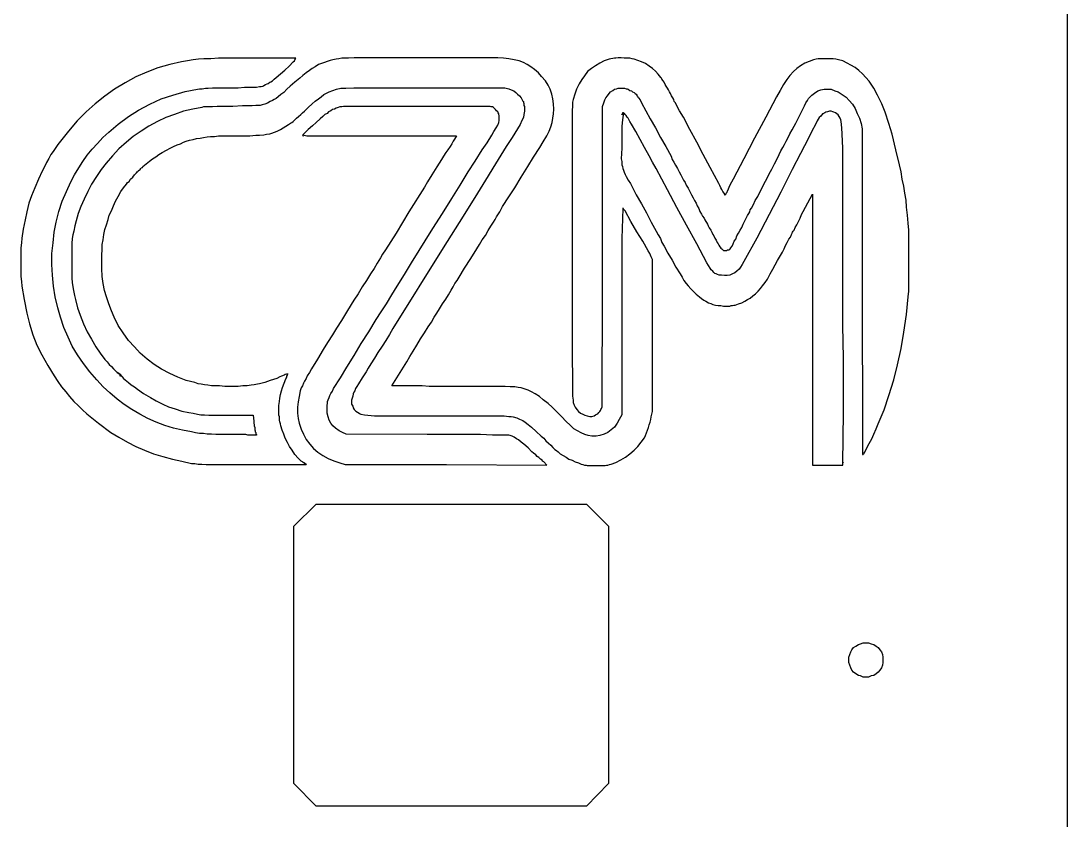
# Model space of a CAD drawing. Extents: x 72 to 419, y -75 to 59.
# Drawn here: x 370.27 to 419.14, y -46.62 to -9.3 of the extents above; entities that cross this region are included whole.
import ezdxf

# ---------------------------------------------------------------- set-up
doc = ezdxf.new("R2010")
doc.units = 0
doc.layers.get('0').update_dxf_attribs({"linetype": 'CONTINUOUS'})

msp = doc.modelspace()

# ---------------------------------------------------------------- linework, layer by layer
for points in [[(419.142944, 49.806274), (419.142944, -66.193726)], [(391.567993, -19.943726), (391.692993, -19.743774), (391.817993, -19.518799), (391.817993, -19.518799), (391.96814, -19.318726), (392.09314, -19.09375), (392.09314, -19.09375), (392.21814, -18.893799), (392.34314, -18.693726), (392.34314, -18.693726), (392.418091, -18.568726), (392.493042, -18.443726), (392.493042, -18.443726), (392.642944, -18.21875), (392.767944, -17.96875), (392.767944, -17.96875), (393.067993, -17.518799), (393.34314, -17.09375), (393.34314, -17.09375), (393.642944, -16.59375), (393.942993, -16.09375), (393.942993, -16.09375), (394.21814, -15.668701), (394.517944, -15.21875), (394.517944, -15.21875), (394.668091, -14.943726), (394.84314, -14.668701), (394.84314, -14.668701), (394.942993, -14.443726), (395.017944, -14.243774), (395.017944, -14.243774), (395.09314, -14.043701), (395.118042, -13.84375), (395.118042, -13.84375), (395.142944, -13.643799), (395.168091, -13.418701), (395.168091, -13.418701), (395.142944, -13.168701), (395.118042, -12.943726), (395.118042, -12.943726), (395.067993, -12.71875), (394.993042, -12.493774), (394.993042, -12.493774), (394.892944, -12.293701), (394.767944, -12.09375), (394.767944, -12.09375), (394.59314, -11.893799), (394.442993, -11.71875), (394.442993, -11.71875), (394.267944, -11.568726), (394.09314, -11.443726), (394.09314, -11.443726), (393.918091, -11.34375), (393.743042, -11.243774), (393.743042, -11.243774), (393.543091, -11.168701), (393.317993, -11.118774), (393.317993, -11.118774), (393.067993, -11.068726), (392.817993, -11.043701), (392.817993, -11.043701), (392.543091, -11.018799), (392.267944, -11.018799), (392.267944, -11.018799), (390.668091, -11.018799), (389.043091, -11.018799), (389.043091, -11.018799), (387.442993, -11.018799), (385.84314, -11.018799), (385.84314, -11.018799), (385.567993, -11.043701), (385.267944, -11.043701), (385.267944, -11.043701), (385.118042, -11.068726), (384.993042, -11.09375), (384.993042, -11.09375), (384.84314, -11.118774), (384.71814, -11.143799), (384.71814, -11.143799), (384.567993, -11.193726), (384.442993, -11.243774), (384.442993, -11.243774), (384.317993, -11.293701), (384.168091, -11.34375), (384.168091, -11.34375), (384.017944, -11.443726), (383.868042, -11.518799), (383.868042, -11.518799), (383.743042, -11.618774), (383.59314, -11.71875), (383.59314, -11.71875), (383.442993, -11.84375), (383.293091, -11.96875), (383.293091, -11.96875), (383.067993, -12.168701), (382.84314, -12.34375), (382.84314, -12.34375), (382.692993, -12.493774), (382.543091, -12.643799), (382.543091, -12.643799), (382.418091, -12.743774), (382.293091, -12.84375), (382.293091, -12.84375), (382.192993, -12.918701), (382.09314, -12.96875), (382.09314, -12.96875), (382.017944, -13.018799), (381.918091, -13.068726), (381.918091, -13.068726), (381.793091, -13.143799), (381.668091, -13.193726), (381.668091, -13.193726), (381.543091, -13.21875), (381.442993, -13.243774), (381.442993, -13.243774), (381.243042, -13.243774), (381.067993, -13.268799), (381.067993, -13.268799), (380.618042, -13.268799), (380.168091, -13.293701), (380.168091, -13.293701), (379.918091, -13.293701), (379.668091, -13.293701), (379.668091, -13.293701), (379.442993, -13.293701), (379.21814, -13.318726), (379.21814, -13.318726), (379.043091, -13.318726), (378.84314, -13.318726), (378.84314, -13.318726), (378.793091, -13.318726), (378.71814, -13.34375), (378.71814, -13.34375), (378.293091, -13.418701), (377.868042, -13.518799), (377.442993, -13.668701), (377.442993, -13.668701), (377.043091, -13.818726), (376.642944, -13.993774), (376.243042, -14.21875), (376.243042, -14.21875), (375.892944, -14.443726), (375.517944, -14.693726), (375.192993, -14.96875), (375.192993, -14.96875), (374.84314, -15.268799), (374.543091, -15.59375), (374.243042, -15.943726), (374.243042, -15.943726), (374.017944, -16.243774), (373.793091, -16.568726), (373.793091, -16.568726), (373.567993, -16.918701), (373.392944, -17.268799), (373.392944, -17.268799), (373.21814, -17.618774), (373.067993, -17.96875), (373.067993, -17.96875), (372.942993, -18.293701), (372.84314, -18.643799), (372.84314, -18.643799), (372.793091, -18.868774), (372.743042, -19.118774), (372.743042, -19.118774), (372.692993, -19.293701), (372.668091, -19.46875), (372.668091, -19.46875), (372.642944, -19.693726), (372.642944, -19.893799), (372.642944, -19.893799), (372.642944, -20.193726), (372.642944, -20.493774), (372.642944, -20.493774), (372.642944, -20.793701), (372.642944, -21.09375), (372.642944, -21.09375), (372.642944, -21.318726), (372.668091, -21.518799), (372.668091, -21.518799), (372.692993, -21.71875), (372.71814, -21.893799), (372.71814, -21.893799), (372.767944, -22.118774), (372.817993, -22.318726), (372.817993, -22.318726), (372.918091, -22.693726), (373.043091, -23.043701), (373.043091, -23.043701), (373.192993, -23.443726), (373.368042, -23.818726), (373.368042, -23.818726), (373.567993, -24.168701), (373.767944, -24.518799), (373.767944, -24.518799), (373.96814, -24.818726), (374.192993, -25.118774), (374.192993, -25.118774), (374.293091, -25.21875), (374.392944, -25.34375), (374.392944, -25.34375), (374.493042, -25.443726), (374.59314, -25.543701), (374.59314, -25.543701), (374.692993, -25.643799), (374.767944, -25.71875), (374.767944, -25.71875), (374.817993, -25.743774), (374.84314, -25.768799), (374.84314, -25.768799), (374.84314, -25.768799), (374.868042, -25.768799), (374.868042, -25.793701), (374.868042, -25.793701), (374.868042, -25.793701), (374.892944, -25.793701), (374.892944, -25.793701), (374.993042, -25.918701), (375.067993, -25.993774), (375.142944, -26.068726), (375.142944, -26.068726), (375.293091, -26.193726), (375.418091, -26.293701), (375.418091, -26.293701), (375.567993, -26.393799), (375.71814, -26.493774), (375.71814, -26.493774), (375.993042, -26.693726), (376.317993, -26.893799), (376.317993, -26.893799), (376.59314, -27.043701), (376.892944, -27.193726), (376.892944, -27.193726), (377.168091, -27.318726), (377.46814, -27.418701), (377.46814, -27.418701), (377.793091, -27.518799), (378.118042, -27.59375), (378.118042, -27.59375), (378.317993, -27.618774), (378.517944, -27.668701), (378.517944, -27.668701), (378.668091, -27.693726), (378.84314, -27.693726), (378.84314, -27.693726), (379.043091, -27.71875), (379.243042, -27.71875), (379.243042, -27.71875), (379.642944, -27.71875), (380.017944, -27.71875), (381.118042, -27.71875), (381.142944, -27.993774), (381.142944, -27.993774), (381.142944, -28.043701), (381.142944, -28.09375), (381.142944, -28.09375), (381.168091, -28.168701), (381.168091, -28.21875), (381.168091, -28.21875), (381.192993, -28.293701), (381.192993, -28.34375), (381.192993, -28.34375), (381.192993, -28.393799), (381.21814, -28.443726), (381.21814, -28.443726), (381.21814, -28.493774), (381.243042, -28.518799), (381.243042, -28.518799), (381.243042, -28.568726), (381.243042, -28.59375), (381.243042, -28.59375), (381.267944, -28.618774), (381.267944, -28.643799), (381.267944, -28.643799), (381.21814, -28.643799), (381.168091, -28.643799), (381.168091, -28.643799), (381.118042, -28.643799), (381.067993, -28.643799), (381.067993, -28.643799), (380.993042, -28.643799), (380.942993, -28.643799), (380.942993, -28.643799), (380.868042, -28.643799), (380.767944, -28.618774), (380.767944, -28.618774), (380.642944, -28.618774), (380.493042, -28.618774), (380.493042, -28.618774), (380.34314, -28.618774), (380.192993, -28.618774), (380.192993, -28.618774), (380.043091, -28.618774), (379.892944, -28.618774), (379.892944, -28.618774), (379.618042, -28.618774), (379.368042, -28.618774), (379.368042, -28.618774), (379.168091, -28.59375), (378.96814, -28.59375), (378.96814, -28.59375), (378.793091, -28.568726), (378.618042, -28.568726), (378.618042, -28.568726), (378.418091, -28.543701), (378.243042, -28.493774), (378.243042, -28.493774), (377.817993, -28.418701), (377.392944, -28.318726), (376.993042, -28.193726), (376.993042, -28.193726), (376.59314, -28.043701), (376.192993, -27.868774), (375.817993, -27.668701), (375.817993, -27.668701), (375.442993, -27.443726), (375.09314, -27.21875), (374.767944, -26.96875), (374.767944, -26.96875), (374.418091, -26.668701), (374.118042, -26.393799), (373.817993, -26.068726), (373.817993, -26.068726), (373.493042, -25.693726), (373.192993, -25.293701), (373.192993, -25.293701), (372.918091, -24.893799), (372.668091, -24.493774), (372.668091, -24.493774), (372.46814, -24.068726), (372.267944, -23.618774), (372.267944, -23.618774), (372.118042, -23.143799), (371.993042, -22.693726), (371.993042, -22.693726), (371.868042, -22.193726), (371.793091, -21.693726), (371.743042, -21.168701), (371.743042, -21.168701), (371.71814, -20.668701), (371.71814, -20.168701), (371.767944, -19.668701), (371.767944, -19.668701), (371.817993, -19.168701), (371.918091, -18.693726), (372.043091, -18.193726), (372.043091, -18.193726), (372.192993, -17.71875), (372.392944, -17.268799), (372.59314, -16.818726), (372.59314, -16.818726), (372.767944, -16.493774), (372.96814, -16.168701), (372.96814, -16.168701), (373.168091, -15.868774), (373.368042, -15.568726), (373.368042, -15.568726), (373.59314, -15.293701), (373.84314, -15.018799), (373.84314, -15.018799), (374.09314, -14.743774), (374.368042, -14.493774), (374.368042, -14.493774), (374.817993, -14.118774), (375.293091, -13.768799), (375.293091, -13.768799), (375.767944, -13.46875), (376.293091, -13.193726), (376.293091, -13.193726), (376.817993, -12.943726), (377.368042, -12.768799), (377.368042, -12.768799), (377.942993, -12.59375), (378.517944, -12.493774), (378.517944, -12.493774), (378.618042, -12.46875), (378.743042, -12.46875), (378.743042, -12.46875), (378.892944, -12.443726), (379.017944, -12.443726), (379.017944, -12.443726), (379.21814, -12.418701), (379.418091, -12.418701), (379.418091, -12.418701), (379.767944, -12.418701), (380.118042, -12.418701), (380.118042, -12.418701), (380.418091, -12.418701), (380.71814, -12.393799), (380.71814, -12.393799), (380.918091, -12.393799), (381.118042, -12.393799), (381.118042, -12.393799), (381.267944, -12.393799), (381.418091, -12.368774), (381.418091, -12.368774), (381.442993, -12.368774), (381.493042, -12.368774), (381.493042, -12.368774), (381.567993, -12.34375), (381.618042, -12.318726), (381.618042, -12.318726), (381.692993, -12.268799), (381.767944, -12.243774), (381.767944, -12.243774), (381.817993, -12.21875), (381.892944, -12.168701), (381.892944, -12.168701), (381.942993, -12.143799), (382.017944, -12.09375), (382.017944, -12.09375), (382.09314, -12.018799), (382.192993, -11.943726), (382.192993, -11.943726), (382.392944, -11.768799), (382.59314, -11.59375), (382.59314, -11.59375), (382.793091, -11.418701), (382.993042, -11.21875), (382.993042, -11.21875), (383.043091, -11.168701), (383.067993, -11.118774), (383.118042, -11.043701), (380.993042, -11.043701), (380.993042, -11.043701), (380.243042, -11.043701), (379.493042, -11.043701), (379.493042, -11.043701), (379.142944, -11.068726), (378.817993, -11.068726), (378.817993, -11.068726), (378.567993, -11.09375), (378.317993, -11.118774), (378.317993, -11.118774), (378.043091, -11.168701), (377.767944, -11.21875), (377.767944, -11.21875), (377.21814, -11.34375), (376.668091, -11.493774), (376.142944, -11.693726), (376.142944, -11.693726), (375.642944, -11.918701), (375.142944, -12.193726), (374.642944, -12.493774), (374.642944, -12.493774), (374.192993, -12.818726), (373.743042, -13.168701), (373.317993, -13.543701), (373.317993, -13.543701), (372.892944, -13.96875), (372.493042, -14.443726), (372.118042, -14.918701), (372.118042, -14.918701), (371.993042, -15.068726), (371.892944, -15.21875), (371.892944, -15.21875), (371.767944, -15.393799), (371.668091, -15.543701), (371.668091, -15.543701), (371.567993, -15.71875), (371.46814, -15.918701), (371.46814, -15.918701), (371.368042, -16.118774), (371.267944, -16.318726), (371.267944, -16.318726), (371.09314, -16.693726), (370.918091, -17.09375), (370.918091, -17.09375), (370.767944, -17.46875), (370.642944, -17.818726), (370.642944, -17.818726), (370.543091, -18.21875), (370.46814, -18.59375), (370.46814, -18.59375), (370.368042, -19.018799), (370.317993, -19.443726), (370.317993, -19.443726), (370.293091, -19.668701), (370.267944, -19.893799), (370.267944, -19.893799), (370.267944, -20.243774), (370.267944, -20.568726), (370.267944, -20.568726), (370.267944, -20.918701), (370.267944, -21.243774), (370.267944, -21.243774), (370.293091, -21.46875), (370.317993, -21.693726), (370.317993, -21.693726), (370.418091, -22.318726), (370.543091, -22.943726), (370.543091, -22.943726), (370.668091, -23.443726), (370.817993, -23.96875), (370.817993, -23.96875), (371.017944, -24.443726), (371.243042, -24.893799), (371.243042, -24.893799), (371.517944, -25.393799), (371.817993, -25.868774), (371.817993, -25.868774), (371.993042, -26.143799), (372.168091, -26.393799), (372.168091, -26.393799), (372.368042, -26.618774), (372.543091, -26.84375), (372.543091, -26.84375), (372.743042, -27.068726), (372.942993, -27.268799), (372.942993, -27.268799), (373.142944, -27.46875), (373.34314, -27.643799), (373.34314, -27.643799), (373.892944, -28.09375), (374.46814, -28.518799), (374.46814, -28.518799), (374.84314, -28.743774), (375.243042, -28.96875), (375.642944, -29.168701), (375.642944, -29.168701), (376.043091, -29.34375), (376.46814, -29.518799), (376.892944, -29.643799), (376.892944, -29.643799), (377.34314, -29.768799), (377.793091, -29.868774), (378.243042, -29.96875), (378.243042, -29.96875), (378.392944, -29.96875), (378.543091, -29.993774), (378.543091, -29.993774), (378.71814, -29.993774), (378.918091, -30.018799), (378.918091, -30.018799), (379.21814, -30.018799), (379.543091, -30.018799), (379.543091, -30.018799), (380.317993, -30.018799), (381.09314, -30.018799), (381.09314, -30.018799), (381.567993, -30.018799), (382.043091, -30.018799), (382.043091, -30.018799), (382.46814, -30.018799), (382.868042, -30.018799), (383.567993, -30.018799), (383.567993, -30.018799), (383.517944, -29.96875), (383.493042, -29.943726), (383.46814, -29.943726), (383.46814, -29.918701), (383.46814, -29.918701), (383.442993, -29.918701), (383.418091, -29.893799), (383.418091, -29.893799), (383.368042, -29.868774), (383.34314, -29.84375), (383.34314, -29.84375), (383.317993, -29.818726), (383.267944, -29.768799), (383.267944, -29.768799), (383.243042, -29.743774), (383.21814, -29.71875), (383.21814, -29.71875), (383.067993, -29.543701), (382.942993, -29.34375), (382.942993, -29.34375), (382.817993, -29.168701), (382.71814, -28.993774), (382.71814, -28.993774), (382.618042, -28.793701), (382.543091, -28.59375), (382.543091, -28.59375), (382.46814, -28.418701), (382.418091, -28.21875), (382.418091, -28.21875), (382.392944, -28.118774), (382.368042, -28.018799), (382.368042, -28.018799), (382.34314, -27.943726), (382.34314, -27.868774), (382.34314, -27.868774), (382.34314, -27.793701), (382.317993, -27.71875), (382.317993, -27.71875), (382.317993, -27.59375), (382.317993, -27.46875), (382.317993, -27.46875), (382.317993, -27.268799), (382.34314, -27.068726), (382.34314, -27.068726), (382.368042, -26.918701), (382.392944, -26.743774), (382.392944, -26.743774), (382.442993, -26.568726), (382.493042, -26.418701), (382.493042, -26.418701), (382.567993, -26.21875), (382.642944, -26.018799), (382.642944, -26.018799), (382.668091, -25.96875), (382.692993, -25.918701), (382.692993, -25.918701), (382.692993, -25.893799), (382.71814, -25.84375), (382.71814, -25.84375), (382.71814, -25.818726), (382.743042, -25.793701), (382.743042, -25.793701), (382.668091, -25.793701), (382.618042, -25.818726), (382.618042, -25.818726), (382.567993, -25.84375), (382.493042, -25.868774), (382.493042, -25.868774), (382.442993, -25.893799), (382.368042, -25.918701), (382.368042, -25.918701), (382.21814, -25.993774), (382.067993, -26.043701), (382.067993, -26.043701), (381.918091, -26.09375), (381.793091, -26.143799), (381.793091, -26.143799), (381.668091, -26.193726), (381.543091, -26.21875), (381.543091, -26.21875), (381.418091, -26.243774), (381.317993, -26.268799), (381.317993, -26.268799), (381.168091, -26.293701), (381.017944, -26.318726), (381.017944, -26.318726), (380.84314, -26.34375), (380.642944, -26.34375), (380.642944, -26.34375), (380.418091, -26.368774), (380.21814, -26.368774), (380.21814, -26.368774), (379.993042, -26.368774), (379.793091, -26.368774), (379.793091, -26.368774), (379.543091, -26.34375), (379.317993, -26.34375), (379.317993, -26.34375), (379.168091, -26.34375), (378.993042, -26.318726), (378.993042, -26.318726), (378.84314, -26.293701), (378.692993, -26.268799), (378.692993, -26.268799), (378.543091, -26.243774), (378.392944, -26.193726), (378.392944, -26.193726), (377.993042, -26.09375), (377.59314, -25.943726), (377.21814, -25.768799), (377.21814, -25.768799), (376.84314, -25.568726), (376.493042, -25.34375), (376.168091, -25.09375), (376.168091, -25.09375), (375.84314, -24.818726), (375.567993, -24.518799), (375.293091, -24.21875), (375.293091, -24.21875), (375.043091, -23.868774), (374.817993, -23.518799), (374.618042, -23.143799), (374.618042, -23.143799), (374.493042, -22.84375), (374.368042, -22.518799), (374.368042, -22.518799), (374.267944, -22.193726), (374.168091, -21.893799), (374.168091, -21.893799), (374.118042, -21.568726), (374.067993, -21.243774), (374.067993, -21.243774), (374.043091, -20.868774), (374.043091, -20.493774), (374.043091, -20.493774), (374.043091, -20.243774), (374.067993, -19.96875), (374.067993, -19.96875), (374.067993, -19.743774), (374.118042, -19.518799), (374.118042, -19.518799), (374.142944, -19.268799), (374.192993, -19.043701), (374.192993, -19.043701), (374.267944, -18.818726), (374.34314, -18.568726), (374.34314, -18.568726), (374.392944, -18.368774), (374.493042, -18.168701), (374.493042, -18.168701), (374.59314, -17.943726), (374.692993, -17.71875), (374.692993, -17.71875), (374.817993, -17.493774), (374.942993, -17.268799), (374.942993, -17.268799), (375.067993, -17.09375), (375.192993, -16.918701), (375.192993, -16.918701), (375.243042, -16.84375), (375.317993, -16.793701), (375.317993, -16.793701), (375.392944, -16.693726), (375.493042, -16.59375), (375.493042, -16.59375), (375.567993, -16.493774), (375.668091, -16.393799), (375.668091, -16.393799), (375.692993, -16.34375), (375.743042, -16.318726), (375.743042, -16.318726), (375.767944, -16.293701), (375.767944, -16.293701), (375.767944, -16.293701), (375.793091, -16.268799), (375.84314, -16.243774), (375.84314, -16.243774), (375.868042, -16.193726), (375.892944, -16.168701), (375.892944, -16.168701), (375.942993, -16.143799), (375.96814, -16.09375), (375.96814, -16.09375), (376.118042, -15.96875), (376.267944, -15.84375), (376.267944, -15.84375), (376.418091, -15.743774), (376.567993, -15.643799), (376.567993, -15.643799), (376.71814, -15.543701), (376.868042, -15.443726), (376.868042, -15.443726), (377.067993, -15.34375), (377.243042, -15.243774), (377.243042, -15.243774), (377.392944, -15.168701), (377.567993, -15.09375), (377.567993, -15.09375), (377.71814, -15.043701), (377.868042, -14.96875), (377.868042, -14.96875), (377.993042, -14.918701), (378.142944, -14.868774), (378.142944, -14.868774), (378.317993, -14.84375), (378.46814, -14.793701), (378.46814, -14.793701), (378.642944, -14.768799), (378.793091, -14.743774), (378.793091, -14.743774), (378.96814, -14.71875), (379.118042, -14.693726), (379.118042, -14.693726), (379.317993, -14.693726), (379.493042, -14.668701), (379.493042, -14.668701), (379.767944, -14.668701), (380.043091, -14.668701), (380.043091, -14.668701), (380.368042, -14.668701), (380.71814, -14.668701), (380.71814, -14.668701), (380.96814, -14.668701), (381.243042, -14.643799), (381.243042, -14.643799), (381.418091, -14.643799), (381.618042, -14.618774), (381.618042, -14.618774), (381.743042, -14.59375), (381.892944, -14.568726), (381.892944, -14.568726), (381.993042, -14.543701), (382.118042, -14.493774), (382.118042, -14.493774), (382.243042, -14.443726), (382.392944, -14.368774), (382.392944, -14.368774), (382.517944, -14.293701), (382.642944, -14.21875), (382.642944, -14.21875), (382.767944, -14.143799), (382.868042, -14.068726), (382.868042, -14.068726), (382.918091, -14.043701), (382.993042, -13.993774), (382.993042, -13.993774), (383.067993, -13.918701), (383.142944, -13.84375), (383.142944, -13.84375), (383.243042, -13.768799), (383.34314, -13.668701), (383.34314, -13.668701), (383.418091, -13.59375), (383.517944, -13.518799), (383.517944, -13.518799), (383.692993, -13.34375), (383.868042, -13.168701), (383.868042, -13.168701), (384.017944, -13.043701), (384.168091, -12.943726), (384.168091, -12.943726), (384.293091, -12.84375), (384.418091, -12.743774), (384.418091, -12.743774), (384.543091, -12.668701), (384.668091, -12.618774), (384.668091, -12.618774), (384.84314, -12.543701), (385.017944, -12.493774), (385.017944, -12.493774), (385.21814, -12.443726), (385.442993, -12.443726), (385.442993, -12.443726), (385.817993, -12.418701), (386.21814, -12.418701), (386.21814, -12.418701), (387.618042, -12.418701), (389.043091, -12.418701), (389.043091, -12.418701), (389.942993, -12.418701), (390.817993, -12.418701), (390.817993, -12.418701), (391.392944, -12.418701), (391.96814, -12.418701), (391.96814, -12.418701), (392.392944, -12.418701), (392.817993, -12.418701), (392.817993, -12.418701), (392.868042, -12.418701), (392.942993, -12.443726), (392.942993, -12.443726), (393.067993, -12.46875), (393.168091, -12.518799), (393.168091, -12.518799), (393.293091, -12.568726), (393.392944, -12.643799), (393.392944, -12.643799), (393.46814, -12.71875), (393.567993, -12.793701), (393.567993, -12.793701), (393.642944, -12.893799), (393.692993, -12.993774), (393.692993, -12.993774), (393.71814, -13.043701), (393.743042, -13.068726), (393.743042, -13.068726), (393.743042, -13.118774), (393.767944, -13.143799), (393.767944, -13.143799), (393.767944, -13.193726), (393.767944, -13.243774), (393.767944, -13.243774), (393.793091, -13.293701), (393.793091, -13.368774), (393.793091, -13.368774), (393.793091, -13.518799), (393.767944, -13.668701), (393.767944, -13.668701), (393.743042, -13.818726), (393.668091, -13.943726), (393.668091, -13.943726), (393.59314, -14.143799), (393.46814, -14.34375), (393.46814, -14.34375), (393.21814, -14.743774), (392.942993, -15.168701), (392.942993, -15.168701), (392.692993, -15.568726), (392.442993, -15.96875), (392.442993, -15.96875), (391.96814, -16.743774), (391.46814, -17.543701), (391.46814, -17.543701), (390.743042, -18.71875), (389.993042, -19.893799), (387.642944, -23.668701), (387.642944, -23.668701), (387.493042, -23.943726), (387.317993, -24.21875), (387.317993, -24.21875), (387.142944, -24.493774), (386.942993, -24.793701), (386.942993, -24.793701), (386.793091, -25.043701), (386.618042, -25.318726), (386.618042, -25.318726), (386.493042, -25.518799), (386.392944, -25.693726), (386.392944, -25.693726), (386.21814, -25.96875), (386.043091, -26.243774), (386.043091, -26.243774), (385.96814, -26.368774), (385.892944, -26.46875), (385.892944, -26.46875), (385.868042, -26.568726), (385.817993, -26.643799), (385.817993, -26.643799), (385.793091, -26.71875), (385.767944, -26.818726), (385.767944, -26.818726), (385.743042, -26.918701), (385.71814, -27.018799), (385.71814, -27.018799), (385.71814, -27.118774), (385.71814, -27.193726), (385.71814, -27.193726), (385.767944, -27.293701), (385.793091, -27.368774), (385.793091, -27.368774), (385.84314, -27.443726), (385.918091, -27.518799), (385.918091, -27.518799), (385.993042, -27.568726), (386.067993, -27.618774), (386.067993, -27.618774), (386.118042, -27.643799), (386.142944, -27.668701), (386.142944, -27.668701), (386.317993, -27.693726), (386.46814, -27.71875), (386.46814, -27.71875), (386.793091, -27.743774), (387.118042, -27.743774), (387.118042, -27.743774), (388.418091, -27.743774), (389.71814, -27.743774), (389.71814, -27.743774), (390.767944, -27.743774), (391.84314, -27.743774), (391.84314, -27.743774), (392.243042, -27.743774), (392.642944, -27.743774), (392.642944, -27.743774), (392.84314, -27.743774), (393.067993, -27.768799), (393.067993, -27.768799), (393.168091, -27.768799), (393.267944, -27.793701), (393.267944, -27.793701), (393.442993, -27.84375), (393.567993, -27.893799), (393.567993, -27.893799), (393.71814, -27.96875), (393.817993, -28.043701), (393.817993, -28.043701), (393.96814, -28.143799), (394.118042, -28.268799), (394.118042, -28.268799), (394.34314, -28.46875), (394.567993, -28.693726), (394.567993, -28.693726), (394.692993, -28.793701), (394.793091, -28.918701), (394.793091, -28.918701), (394.918091, -29.018799), (395.017944, -29.118774), (395.017944, -29.118774), (395.118042, -29.21875), (395.21814, -29.318726), (395.21814, -29.318726), (395.293091, -29.368774), (395.368042, -29.418701), (395.368042, -29.418701), (395.46814, -29.518799), (395.59314, -29.59375), (395.59314, -29.59375), (395.743042, -29.668701), (395.868042, -29.768799), (395.868042, -29.768799), (396.017944, -29.818726), (396.168091, -29.893799), (396.168091, -29.893799), (396.317993, -29.943726), (396.442993, -29.993774), (396.442993, -29.993774), (396.517944, -30.018799), (396.59314, -30.043701), (396.59314, -30.043701), (396.668091, -30.043701), (396.71814, -30.068726), (396.71814, -30.068726), (396.793091, -30.068726), (396.868042, -30.068726), (396.868042, -30.068726), (397.017944, -30.068726), (397.142944, -30.068726), (397.142944, -30.068726), (397.293091, -30.068726), (397.418091, -30.068726), (397.418091, -30.068726), (397.493042, -30.068726), (397.567993, -30.068726), (397.567993, -30.068726), (397.618042, -30.043701), (397.692993, -30.043701), (397.692993, -30.043701), (397.767944, -30.018799), (397.84314, -29.993774), (397.84314, -29.993774), (398.067993, -29.918701), (398.293091, -29.793701), (398.293091, -29.793701), (398.517944, -29.668701), (398.71814, -29.518799), (398.71814, -29.518799), (398.918091, -29.34375), (399.09314, -29.168701), (399.09314, -29.168701), (399.243042, -28.96875), (399.392944, -28.768799), (399.392944, -28.768799), (399.442993, -28.668701), (399.493042, -28.543701), (399.493042, -28.543701), (399.543091, -28.418701), (399.59314, -28.293701), (399.59314, -28.293701), (399.618042, -28.168701), (399.668091, -28.043701), (399.668091, -28.043701), (399.692993, -27.918701), (399.71814, -27.793701), (399.71814, -27.793701), (399.743042, -27.668701), (399.767944, -27.543701), (399.767944, -27.543701), (399.767944, -27.293701), (399.767944, -27.043701), (399.767944, -27.043701), (399.767944, -26.59375), (399.767944, -26.143799), (399.767944, -26.143799), (399.767944, -25.068726), (399.767944, -23.993774), (399.767944, -20.443726), (399.71814, -20.318726), (399.71814, -20.318726), (399.642944, -20.168701), (399.567993, -20.043701), (399.567993, -20.043701), (399.317993, -19.59375), (399.043091, -19.143799), (399.043091, -19.143799), (398.767944, -18.668701), (398.493042, -18.168701), (398.493042, -18.168701), (398.46814, -18.143799), (398.418091, -18.09375), (398.418091, -18.09375), (398.418091, -18.09375), (398.418091, -18.09375), (398.418091, -18.09375), (398.418091, -18.068726), (398.392944, -18.068726), (398.392944, -18.068726), (398.392944, -18.068726), (398.392944, -18.068726), (398.34314, -19.46875), (398.34314, -19.46875), (398.34314, -20.243774), (398.34314, -21.018799), (398.34314, -21.018799), (398.34314, -21.943726), (398.34314, -22.868774), (398.34314, -27.693726), (398.21814, -27.918701), (398.21814, -27.918701), (398.118042, -28.09375), (397.993042, -28.268799), (397.993042, -28.268799), (397.84314, -28.393799), (397.692993, -28.518799), (397.692993, -28.518799), (397.517944, -28.59375), (397.317993, -28.668701), (397.317993, -28.668701), (397.142944, -28.693726), (396.942993, -28.693726), (396.942993, -28.693726), (396.767944, -28.668701), (396.618042, -28.618774), (396.618042, -28.618774), (396.442993, -28.543701), (396.267944, -28.443726), (396.267944, -28.443726), (396.09314, -28.34375), (395.942993, -28.193726), (395.942993, -28.193726), (395.71814, -27.993774), (395.543091, -27.793701), (395.543091, -27.793701), (395.317993, -27.568726), (395.09314, -27.34375), (395.09314, -27.34375), (394.892944, -27.168701), (394.668091, -26.993774), (394.668091, -26.993774), (394.493042, -26.84375), (394.293091, -26.71875), (394.293091, -26.71875), (394.118042, -26.618774), (393.96814, -26.543701), (393.96814, -26.543701), (393.817993, -26.493774), (393.642944, -26.443726), (393.642944, -26.443726), (393.493042, -26.418701), (393.34314, -26.393799), (393.34314, -26.393799), (393.118042, -26.393799), (392.892944, -26.368774), (392.892944, -26.368774), (392.368042, -26.368774), (391.868042, -26.368774), (391.868042, -26.368774), (391.543091, -26.368774), (391.21814, -26.368774), (391.21814, -26.368774), (390.817993, -26.368774), (390.418091, -26.368774), (390.418091, -26.368774), (390.043091, -26.368774), (389.642944, -26.368774), (389.642944, -26.368774), (389.34314, -26.368774), (389.017944, -26.34375), (387.59314, -26.34375), (388.293091, -25.21875), (388.293091, -25.21875), (388.442993, -24.96875), (388.59314, -24.71875), (388.59314, -24.71875), (388.767944, -24.443726), (388.942993, -24.143799), (388.942993, -24.143799), (389.118042, -23.868774), (389.293091, -23.59375), (389.293091, -23.59375), (389.442993, -23.368774), (389.567993, -23.143799), (389.567993, -23.143799), (389.692993, -22.943726), (389.817993, -22.743774), (389.817993, -22.743774), (389.96814, -22.518799), (390.118042, -22.293701), (390.118042, -22.293701), (390.243042, -22.09375), (390.368042, -21.868774), (390.368042, -21.868774), (390.46814, -21.71875), (390.543091, -21.568726), (390.543091, -21.568726), (390.642944, -21.418701), (390.743042, -21.268799), (390.993042, -20.84375), (391.293091, -20.393799), (391.567993, -19.943726)], [(409.567993, -21.943726), (409.567993, -24.21875), (409.59314, -26.518799), (409.59314, -26.518799), (409.59314, -27.443726), (409.59314, -28.368774), (409.59314, -28.368774), (409.59314, -28.943726), (409.59314, -29.518799), (409.59314, -29.518799), (409.642944, -29.518799), (409.668091, -29.493774), (409.692993, -29.443726), (409.692993, -29.443726), (409.793091, -29.243774), (409.892944, -29.043701), (409.892944, -29.043701), (410.017944, -28.818726), (410.118042, -28.59375), (410.118042, -28.59375), (410.21814, -28.34375), (410.317993, -28.118774), (410.317993, -28.118774), (410.59314, -27.46875), (410.817993, -26.793701), (410.817993, -26.793701), (411.043091, -26.068726), (411.21814, -25.368774), (411.21814, -25.368774), (411.392944, -24.59375), (411.517944, -23.84375), (411.517944, -23.84375), (411.642944, -23.018799), (411.71814, -22.193726), (411.71814, -22.193726), (411.743042, -21.918701), (411.743042, -21.618774), (411.743042, -21.618774), (411.743042, -21.068726), (411.743042, -20.493774), (411.743042, -20.493774), (411.743042, -19.943726), (411.743042, -19.368774), (411.743042, -19.368774), (411.743042, -19.068726), (411.71814, -18.743774), (411.71814, -18.743774), (411.692993, -18.368774), (411.642944, -17.993774), (411.642944, -17.993774), (411.618042, -17.668701), (411.567993, -17.34375), (411.567993, -17.34375), (411.517944, -17.018799), (411.442993, -16.693726), (411.442993, -16.693726), (411.392944, -16.34375), (411.317993, -16.018799), (411.317993, -16.018799), (411.142944, -15.318726), (410.96814, -14.59375), (410.96814, -14.59375), (410.817993, -14.09375), (410.642944, -13.568726), (410.642944, -13.568726), (410.493042, -13.168701), (410.293091, -12.768799), (410.293091, -12.768799), (410.118042, -12.443726), (409.892944, -12.118774), (409.892944, -12.118774), (409.743042, -11.943726), (409.59314, -11.768799), (409.59314, -11.768799), (409.418091, -11.618774), (409.243042, -11.46875), (409.243042, -11.46875), (409.043091, -11.368774), (408.868042, -11.268799), (408.868042, -11.268799), (408.668091, -11.168701), (408.46814, -11.118774), (408.46814, -11.118774), (408.34314, -11.09375), (408.21814, -11.068726), (408.21814, -11.068726), (408.043091, -11.068726), (407.868042, -11.068726), (407.868042, -11.068726), (407.692993, -11.068726), (407.517944, -11.068726), (407.517944, -11.068726), (407.418091, -11.09375), (407.293091, -11.118774), (407.293091, -11.118774), (407.09314, -11.193726), (406.892944, -11.268799), (406.892944, -11.268799), (406.692993, -11.393799), (406.517944, -11.518799), (406.517944, -11.518799), (406.368042, -11.668701), (406.192993, -11.84375), (406.192993, -11.84375), (406.043091, -12.043701), (405.892944, -12.268799), (405.892944, -12.268799), (405.743042, -12.543701), (405.567993, -12.84375), (405.567993, -12.84375), (405.067993, -13.793701), (404.543091, -14.768799), (404.543091, -14.768799), (404.043091, -15.743774), (403.543091, -16.693726), (403.543091, -16.693726), (403.392944, -16.96875), (403.267944, -17.268799), (403.267944, -17.268799), (403.243042, -17.293701), (403.243042, -17.318726), (403.243042, -17.318726), (403.21814, -17.34375), (403.192993, -17.368774), (403.192993, -17.368774), (403.192993, -17.393799), (403.168091, -17.418701), (403.168091, -17.418701), (403.118042, -17.34375), (403.067993, -17.268799), (403.067993, -17.268799), (403.017944, -17.168701), (402.96814, -17.09375), (402.96814, -17.09375), (402.918091, -16.993774), (402.868042, -16.893799), (402.868042, -16.893799), (402.668091, -16.518799), (402.46814, -16.143799), (402.46814, -16.143799), (402.142944, -15.543701), (401.84314, -14.96875), (401.84314, -14.96875), (401.517944, -14.368774), (401.21814, -13.793701), (401.21814, -13.793701), (401.043091, -13.493774), (400.868042, -13.168701), (400.868042, -13.168701), (400.84314, -13.118774), (400.793091, -13.068726), (400.793091, -13.068726), (400.767944, -12.96875), (400.71814, -12.893799), (400.71814, -12.893799), (400.668091, -12.793701), (400.618042, -12.693726), (400.618042, -12.693726), (400.567993, -12.618774), (400.517944, -12.518799), (400.517944, -12.518799), (400.46814, -12.443726), (400.418091, -12.34375), (400.418091, -12.34375), (400.368042, -12.268799), (400.317993, -12.168701), (400.317993, -12.168701), (400.267944, -12.09375), (400.21814, -12.018799), (400.21814, -12.018799), (400.192993, -11.96875), (400.168091, -11.943726), (400.168091, -11.943726), (400.043091, -11.793701), (399.918091, -11.643799), (399.918091, -11.643799), (399.767944, -11.518799), (399.618042, -11.418701), (399.618042, -11.418701), (399.442993, -11.293701), (399.267944, -11.21875), (399.267944, -11.21875), (399.09314, -11.143799), (398.918091, -11.09375), (398.918091, -11.09375), (398.817993, -11.068726), (398.71814, -11.043701), (398.71814, -11.043701), (398.59314, -11.043701), (398.442993, -11.043701), (398.442993, -11.043701), (398.317993, -11.018799), (398.168091, -11.018799), (398.168091, -11.018799), (398.067993, -11.043701), (397.993042, -11.043701), (397.993042, -11.043701), (397.743042, -11.09375), (397.517944, -11.168701), (397.317993, -11.268799), (397.317993, -11.268799), (397.118042, -11.393799), (396.918091, -11.518799), (396.743042, -11.668701), (396.743042, -11.668701), (396.59314, -11.868774), (396.46814, -12.043701), (396.34314, -12.243774), (396.34314, -12.243774), (396.21814, -12.493774), (396.142944, -12.71875), (396.067993, -12.96875), (396.067993, -12.96875), (396.043091, -13.09375), (396.043091, -13.243774), (396.043091, -13.243774), (396.017944, -13.518799), (396.017944, -13.818726), (396.017944, -13.818726), (396.017944, -14.34375), (396.017944, -14.893799), (396.017944, -14.893799), (396.017944, -16.518799), (396.017944, -18.168701), (396.017944, -18.168701), (396.017944, -19.193726), (396.017944, -20.21875), (396.017944, -20.21875), (396.017944, -21.21875), (396.017944, -22.243774), (396.017944, -22.243774), (396.017944, -23.143799), (396.017944, -24.018799), (396.017944, -24.018799), (396.017944, -24.568726), (396.017944, -25.118774), (396.017944, -25.118774), (396.043091, -25.868774), (396.043091, -26.618774), (396.043091, -26.618774), (396.043091, -26.818726), (396.067993, -27.018799), (396.067993, -27.018799), (396.067993, -27.118774), (396.118042, -27.243774), (396.118042, -27.243774), (396.168091, -27.34375), (396.243042, -27.443726), (396.243042, -27.443726), (396.317993, -27.543701), (396.418091, -27.618774), (396.418091, -27.618774), (396.517944, -27.668701), (396.618042, -27.71875), (396.618042, -27.71875), (396.71814, -27.743774), (396.84314, -27.768799), (396.84314, -27.768799), (396.942993, -27.768799), (397.043091, -27.743774), (397.043091, -27.743774), (397.118042, -27.693726), (397.168091, -27.668701), (397.168091, -27.668701), (397.21814, -27.643799), (397.267944, -27.59375), (397.267944, -27.59375), (397.317993, -27.543701), (397.34314, -27.493774), (397.34314, -27.493774), (397.368042, -27.443726), (397.392944, -27.393799), (397.392944, -27.393799), (397.418091, -27.318726), (397.418091, -27.243774), (397.418091, -27.243774), (397.418091, -26.59375), (397.418091, -25.96875), (397.418091, -25.96875), (397.418091, -24.993774), (397.442993, -24.043701), (397.442993, -24.043701), (397.442993, -22.168701), (397.442993, -20.268799), (397.442993, -13.293701), (397.493042, -13.118774), (397.493042, -13.118774), (397.543091, -12.993774), (397.59314, -12.893799), (397.59314, -12.893799), (397.668091, -12.793701), (397.743042, -12.693726), (397.743042, -12.693726), (397.817993, -12.618774), (397.918091, -12.543701), (397.918091, -12.543701), (397.993042, -12.493774), (398.09314, -12.46875), (398.09314, -12.46875), (398.168091, -12.443726), (398.243042, -12.443726), (398.243042, -12.443726), (398.317993, -12.443726), (398.392944, -12.443726), (398.392944, -12.443726), (398.46814, -12.443726), (398.543091, -12.46875), (398.543091, -12.46875), (398.59314, -12.46875), (398.642944, -12.493774), (398.642944, -12.493774), (398.71814, -12.543701), (398.793091, -12.568726), (398.793091, -12.568726), (398.84314, -12.618774), (398.918091, -12.643799), (398.918091, -12.643799), (398.96814, -12.693726), (399.017944, -12.71875), (399.017944, -12.71875), (399.043091, -12.768799), (399.043091, -12.793701), (399.043091, -12.793701), (399.043091, -12.793701), (399.067993, -12.818726), (399.09314, -12.84375), (399.09314, -12.84375), (399.09314, -12.868774), (399.118042, -12.893799), (399.118042, -12.893799), (399.192993, -12.993774), (399.267944, -13.118774), (399.267944, -13.118774), (399.46814, -13.493774), (399.668091, -13.868774), (399.668091, -13.868774), (399.918091, -14.293701), (400.142944, -14.743774), (400.142944, -14.743774), (400.392944, -15.168701), (400.642944, -15.618774), (400.642944, -15.618774), (400.692993, -15.768799), (400.767944, -15.893799), (400.767944, -15.893799), (400.84314, -16.043701), (400.942993, -16.193726), (400.942993, -16.193726), (401.017944, -16.34375), (401.09314, -16.493774), (401.09314, -16.493774), (401.168091, -16.618774), (401.21814, -16.743774), (401.21814, -16.743774), (401.293091, -16.84375), (401.34314, -16.96875), (401.34314, -16.96875), (401.442993, -17.118774), (401.517944, -17.268799), (401.517944, -17.268799), (401.59314, -17.418701), (401.668091, -17.568726), (401.668091, -17.568726), (401.743042, -17.693726), (401.817993, -17.818726), (401.817993, -17.818726), (401.868042, -17.943726), (401.942993, -18.068726), (401.942993, -18.068726), (401.993042, -18.193726), (402.067993, -18.318726), (402.067993, -18.318726), (402.118042, -18.418701), (402.192993, -18.518799), (402.192993, -18.518799), (402.21814, -18.59375), (402.267944, -18.668701), (402.267944, -18.668701), (402.293091, -18.71875), (402.34314, -18.793701), (402.34314, -18.793701), (402.368042, -18.868774), (402.418091, -18.96875), (402.418091, -18.96875), (402.493042, -19.068726), (402.543091, -19.168701), (402.543091, -19.168701), (402.59314, -19.268799), (402.642944, -19.34375), (402.642944, -19.34375), (402.692993, -19.443726), (402.743042, -19.543701), (402.743042, -19.543701), (402.793091, -19.643799), (402.84314, -19.71875), (402.84314, -19.71875), (402.868042, -19.768799), (402.918091, -19.84375), (402.918091, -19.84375), (402.942993, -19.868774), (402.96814, -19.918701), (402.96814, -19.918701), (403.017944, -19.943726), (403.043091, -19.96875), (403.043091, -19.96875), (403.067993, -19.993774), (403.09314, -20.018799), (403.09314, -20.018799), (403.118042, -20.018799), (403.142944, -20.018799), (403.142944, -20.018799), (403.192993, -20.018799), (403.21814, -20.018799), (403.21814, -20.018799), (403.243042, -20.018799), (403.267944, -19.993774), (403.267944, -19.993774), (403.293091, -19.993774), (403.317993, -19.993774), (403.317993, -19.993774), (403.34314, -19.993774), (403.368042, -19.96875), (403.368042, -19.96875), (403.392944, -19.96875), (403.392944, -19.943726), (403.392944, -19.943726), (403.418091, -19.943726), (403.418091, -19.918701), (403.418091, -19.918701), (403.493042, -19.818726), (403.543091, -19.71875), (403.543091, -19.71875), (403.59314, -19.59375), (403.668091, -19.493774), (403.668091, -19.493774), (403.71814, -19.34375), (403.793091, -19.21875), (403.793091, -19.21875), (403.868042, -19.068726), (403.942993, -18.943726), (403.942993, -18.943726), (404.017944, -18.793701), (404.09314, -18.643799), (404.09314, -18.643799), (404.142944, -18.518799), (404.21814, -18.393799), (404.21814, -18.393799), (404.267944, -18.293701), (404.317993, -18.21875), (404.317993, -18.21875), (404.34314, -18.118774), (404.392944, -18.043701), (404.392944, -18.043701), (404.493042, -17.868774), (404.567993, -17.693726), (404.567993, -17.693726), (404.692993, -17.493774), (404.793091, -17.293701), (404.793091, -17.293701), (404.892944, -17.09375), (404.993042, -16.893799), (404.993042, -16.893799), (405.118042, -16.668701), (405.21814, -16.443726), (405.21814, -16.443726), (405.34314, -16.21875), (405.46814, -15.96875), (405.46814, -15.96875), (405.59314, -15.743774), (405.692993, -15.543701), (405.692993, -15.543701), (405.767944, -15.368774), (405.868042, -15.21875), (405.868042, -15.21875), (405.942993, -15.068726), (406.017944, -14.918701), (406.017944, -14.918701), (406.118042, -14.743774), (406.192993, -14.568726), (406.192993, -14.568726), (406.293091, -14.393799), (406.392944, -14.21875), (406.392944, -14.21875), (406.46814, -14.068726), (406.543091, -13.918701), (406.543091, -13.918701), (406.668091, -13.668701), (406.793091, -13.418701), (406.793091, -13.418701), (406.868042, -13.268799), (406.942993, -13.118774), (406.942993, -13.118774), (407.017944, -13.018799), (407.067993, -12.918701), (407.067993, -12.918701), (407.142944, -12.84375), (407.21814, -12.768799), (407.21814, -12.768799), (407.34314, -12.668701), (407.493042, -12.568726), (407.493042, -12.568726), (407.642944, -12.518799), (407.793091, -12.493774), (407.793091, -12.493774), (407.942993, -12.493774), (408.118042, -12.493774), (408.118042, -12.493774), (408.293091, -12.568726), (408.442993, -12.618774), (408.442993, -12.618774), (408.642944, -12.743774), (408.817993, -12.868774), (408.817993, -12.868774), (408.96814, -13.018799), (409.118042, -13.193726), (409.118042, -13.193726), (409.243042, -13.393799), (409.34314, -13.618774), (409.34314, -13.618774), (409.442993, -13.84375), (409.517944, -14.09375), (409.567993, -14.34375), (409.567993, -21.943726)], [(399.017944, -12.71875), (399.017944, -12.71875), (399.017944, -12.71875), (399.017944, -12.71875), (399.017944, -12.743774), (399.017944, -12.743774), (399.017944, -12.743774), (399.017944, -12.743774), (399.017944, -12.743774), (399.017944, -12.71875)], [(399.017944, -12.743774), (399.017944, -12.743774), (399.017944, -12.743774), (399.017944, -12.743774), (399.017944, -12.743774), (399.043091, -12.768799), (399.017944, -12.743774)], [(389.517944, -18.993774), (389.96814, -18.293701), (390.392944, -17.59375), (390.392944, -17.59375), (390.793091, -16.96875), (391.168091, -16.34375), (391.168091, -16.34375), (391.493042, -15.84375), (391.817993, -15.318726), (391.817993, -15.318726), (392.043091, -14.993774), (392.267944, -14.643799), (392.267944, -14.643799), (392.368042, -14.46875), (392.46814, -14.293701), (392.46814, -14.293701), (392.543091, -14.168701), (392.59314, -14.043701), (392.59314, -14.043701), (392.618042, -13.943726), (392.618042, -13.84375), (392.618042, -13.84375), (392.618042, -13.743774), (392.59314, -13.643799), (392.59314, -13.643799), (392.567993, -13.59375), (392.543091, -13.543701), (392.543091, -13.543701), (392.493042, -13.493774), (392.442993, -13.443726), (392.442993, -13.443726), (392.392944, -13.393799), (392.34314, -13.34375), (392.34314, -13.34375), (392.293091, -13.318726), (392.243042, -13.318726), (392.243042, -13.318726), (392.192993, -13.293701), (392.168091, -13.293701), (392.168091, -13.293701), (391.668091, -13.293701), (391.192993, -13.293701), (391.192993, -13.293701), (390.642944, -13.293701), (390.067993, -13.293701), (390.067993, -13.293701), (389.418091, -13.293701), (388.743042, -13.293701), (388.743042, -13.293701), (387.817993, -13.293701), (386.918091, -13.293701), (386.918091, -13.293701), (386.442993, -13.293701), (385.96814, -13.293701), (385.96814, -13.293701), (385.668091, -13.293701), (385.34314, -13.293701), (385.34314, -13.293701), (385.267944, -13.318726), (385.168091, -13.318726), (385.168091, -13.318726), (385.09314, -13.34375), (384.993042, -13.368774), (384.993042, -13.368774), (384.918091, -13.418701), (384.817993, -13.443726), (384.817993, -13.443726), (384.743042, -13.493774), (384.642944, -13.543701), (384.642944, -13.543701), (384.567993, -13.618774), (384.46814, -13.668701), (384.46814, -13.668701), (384.368042, -13.768799), (384.243042, -13.868774), (384.243042, -13.868774), (384.067993, -14.043701), (383.892944, -14.193726), (383.892944, -14.193726), (383.692993, -14.368774), (383.517944, -14.543701), (383.517944, -14.543701), (383.46814, -14.59375), (383.442993, -14.618774), (383.442993, -14.618774), (383.618042, -14.668701), (383.767944, -14.668701), (383.918091, -14.668701), (383.918091, -14.668701), (384.317993, -14.668701), (384.692993, -14.668701), (384.692993, -14.668701), (385.868042, -14.668701), (387.017944, -14.668701), (390.618042, -14.668701), (390.517944, -14.818726), (390.517944, -14.818726), (390.493042, -14.868774), (390.46814, -14.918701), (390.46814, -14.918701), (390.392944, -15.043701), (390.317993, -15.168701), (390.317993, -15.168701), (390.21814, -15.318726), (390.118042, -15.443726), (390.118042, -15.443726), (390.017944, -15.618774), (389.918091, -15.768799), (389.692993, -16.118774), (389.46814, -16.493774), (389.267944, -16.818726), (389.118042, -17.068726), (388.392944, -18.21875), (387.793091, -19.21875), (387.293091, -19.993774), (387.293091, -19.993774), (387.168091, -20.193726), (387.067993, -20.368774), (387.067993, -20.368774), (386.993042, -20.493774), (386.918091, -20.618774), (386.918091, -20.618774), (386.767944, -20.868774), (386.59314, -21.118774), (386.59314, -21.118774), (386.418091, -21.418701), (386.21814, -21.71875), (386.21814, -21.71875), (386.017944, -22.043701), (385.817993, -22.34375), (385.817993, -22.34375), (385.517944, -22.818726), (385.243042, -23.293701), (385.243042, -23.293701), (385.017944, -23.643799), (384.817993, -23.96875), (384.817993, -23.96875), (384.59314, -24.318726), (384.392944, -24.643799), (384.392944, -24.643799), (384.118042, -25.09375), (383.84314, -25.543701), (383.84314, -25.543701), (383.743042, -25.71875), (383.642944, -25.868774), (383.642944, -25.868774), (383.59314, -25.993774), (383.517944, -26.118774), (383.517944, -26.118774), (383.46814, -26.21875), (383.418091, -26.34375), (383.418091, -26.34375), (383.368042, -26.443726), (383.317993, -26.568726), (383.317993, -26.568726), (383.267944, -26.84375), (383.21814, -27.09375), (383.21814, -27.09375), (383.192993, -27.34375), (383.192993, -27.618774), (383.192993, -27.618774), (383.21814, -27.868774), (383.267944, -28.09375), (383.267944, -28.09375), (383.368042, -28.368774), (383.46814, -28.59375), (383.46814, -28.59375), (383.59314, -28.84375), (383.767944, -29.068726), (383.767944, -29.068726), (383.942993, -29.268799), (384.142944, -29.443726), (384.142944, -29.443726), (384.368042, -29.59375), (384.618042, -29.743774), (384.618042, -29.743774), (384.892944, -29.84375), (385.168091, -29.943726), (385.418091, -30.018799), (390.142944, -30.018799), (394.84314, -30.043701), (394.692993, -29.893799), (394.692993, -29.893799), (394.642944, -29.868774), (394.618042, -29.818726), (394.618042, -29.818726), (394.543091, -29.768799), (394.46814, -29.693726), (394.46814, -29.693726), (394.392944, -29.643799), (394.317993, -29.568726), (394.317993, -29.568726), (394.21814, -29.493774), (394.142944, -29.418701), (394.142944, -29.418701), (393.96814, -29.243774), (393.767944, -29.068726), (393.767944, -29.068726), (393.642944, -28.96875), (393.517944, -28.868774), (393.517944, -28.868774), (393.418091, -28.818726), (393.317993, -28.743774), (393.317993, -28.743774), (393.21814, -28.693726), (393.118042, -28.668701), (393.118042, -28.668701), (393.067993, -28.643799), (392.993042, -28.643799), (392.993042, -28.643799), (392.642944, -28.643799), (392.293091, -28.643799), (392.293091, -28.643799), (391.743042, -28.618774), (391.21814, -28.618774), (391.21814, -28.618774), (390.21814, -28.618774), (389.243042, -28.618774), (385.46814, -28.59375), (385.293091, -28.518799), (385.293091, -28.518799), (385.142944, -28.443726), (384.96814, -28.318726), (384.96814, -28.318726), (384.84314, -28.21875), (384.743042, -28.09375), (384.743042, -28.09375), (384.668091, -27.943726), (384.618042, -27.793701), (384.618042, -27.793701), (384.567993, -27.618774), (384.567993, -27.443726), (384.567993, -27.443726), (384.567993, -27.34375), (384.567993, -27.243774), (384.567993, -27.243774), (384.59314, -27.168701), (384.59314, -27.068726), (384.59314, -27.068726), (384.618042, -26.993774), (384.668091, -26.893799), (384.668091, -26.893799), (384.692993, -26.793701), (384.743042, -26.693726), (384.743042, -26.693726), (384.817993, -26.59375), (384.868042, -26.46875), (384.868042, -26.46875), (385.192993, -25.96875), (385.493042, -25.46875), (385.493042, -25.46875), (385.84314, -24.918701), (386.168091, -24.368774), (386.168091, -24.368774), (386.517944, -23.818726), (386.868042, -23.243774), (386.868042, -23.243774), (387.09314, -22.893799), (387.34314, -22.518799), (387.34314, -22.518799), (387.59314, -22.09375), (387.84314, -21.693726), (387.84314, -21.693726), (388.192993, -21.143799), (388.517944, -20.59375), (389.517944, -18.993774)], [(408.692993, -27.59375), (408.692993, -26.318726), (408.692993, -25.043701), (408.692993, -25.043701), (408.668091, -23.518799), (408.668091, -21.993774), (408.668091, -21.993774), (408.668091, -18.943726), (408.668091, -15.893799), (408.668091, -15.893799), (408.668091, -15.243774), (408.642944, -14.59375), (408.642944, -14.59375), (408.618042, -14.293701), (408.59314, -13.993774), (408.59314, -13.993774), (408.567993, -13.918701), (408.543091, -13.84375), (408.543091, -13.84375), (408.493042, -13.768799), (408.442993, -13.693726), (408.442993, -13.693726), (408.392944, -13.643799), (408.317993, -13.59375), (408.317993, -13.59375), (408.243042, -13.568726), (408.192993, -13.543701), (408.192993, -13.543701), (408.118042, -13.518799), (408.043091, -13.518799), (408.043091, -13.518799), (407.942993, -13.543701), (407.868042, -13.568726), (407.868042, -13.568726), (407.817993, -13.59375), (407.767944, -13.618774), (407.767944, -13.618774), (407.743042, -13.643799), (407.71814, -13.643799), (407.71814, -13.643799), (407.642944, -13.743774), (407.567993, -13.818726), (407.567993, -13.818726), (407.46814, -13.96875), (407.392944, -14.143799), (407.392944, -14.143799), (407.21814, -14.443726), (407.067993, -14.768799), (407.067993, -14.768799), (406.692993, -15.493774), (406.293091, -16.243774), (406.293091, -16.243774), (405.767944, -17.293701), (405.21814, -18.34375), (405.21814, -18.34375), (404.642944, -19.443726), (404.043091, -20.543701), (404.043091, -20.543701), (403.96814, -20.668701), (403.892944, -20.793701), (403.892944, -20.793701), (403.817993, -20.893799), (403.71814, -20.993774), (403.71814, -20.993774), (403.618042, -21.068726), (403.517944, -21.118774), (403.517944, -21.118774), (403.392944, -21.168701), (403.267944, -21.193726), (403.267944, -21.193726), (403.142944, -21.193726), (402.993042, -21.168701), (402.993042, -21.168701), (402.892944, -21.168701), (402.817993, -21.143799), (402.817993, -21.143799), (402.743042, -21.118774), (402.692993, -21.09375), (402.692993, -21.09375), (402.642944, -21.043701), (402.59314, -20.993774), (402.59314, -20.993774), (402.517944, -20.918701), (402.46814, -20.84375), (402.46814, -20.84375), (402.392944, -20.71875), (402.317993, -20.59375), (402.317993, -20.59375), (401.84314, -19.71875), (401.368042, -18.84375), (401.368042, -18.84375), (400.918091, -18.018799), (400.46814, -17.193726), (400.46814, -17.193726), (400.21814, -16.693726), (399.942993, -16.193726), (399.942993, -16.193726), (399.767944, -15.893799), (399.618042, -15.59375), (399.618042, -15.59375), (399.392944, -15.21875), (399.192993, -14.84375), (399.192993, -14.84375), (398.993042, -14.46875), (398.793091, -14.118774), (398.793091, -14.118774), (398.71814, -13.993774), (398.642944, -13.84375), (398.642944, -13.84375), (398.59314, -13.793701), (398.543091, -13.71875), (398.543091, -13.71875), (398.493042, -13.668701), (398.46814, -13.618774), (398.46814, -13.618774), (398.442993, -13.618774), (398.418091, -13.59375), (398.418091, -13.59375), (398.368042, -13.918701), (398.34314, -14.21875), (398.34314, -14.493774), (398.34314, -14.743774), (398.34314, -14.743774), (398.34314, -15.243774), (398.317993, -15.743774), (398.317993, -15.743774), (398.34314, -15.868774), (398.34314, -16.018799), (398.34314, -16.018799), (398.368042, -16.09375), (398.392944, -16.193726), (398.392944, -16.193726), (398.418091, -16.268799), (398.442993, -16.368774), (398.442993, -16.368774), (398.493042, -16.46875), (398.543091, -16.568726), (398.543091, -16.568726), (398.642944, -16.743774), (398.743042, -16.893799), (398.743042, -16.893799), (398.892944, -17.168701), (399.017944, -17.418701), (399.017944, -17.418701), (399.267944, -17.84375), (399.493042, -18.268799), (399.493042, -18.268799), (399.71814, -18.693726), (399.942993, -19.118774), (399.942993, -19.118774), (400.043091, -19.293701), (400.142944, -19.46875), (400.142944, -19.46875), (400.21814, -19.643799), (400.317993, -19.818726), (400.317993, -19.818726), (400.493042, -20.143799), (400.692993, -20.46875), (400.692993, -20.46875), (400.868042, -20.793701), (401.067993, -21.118774), (401.067993, -21.118774), (401.168091, -21.268799), (401.243042, -21.418701), (401.243042, -21.418701), (401.34314, -21.568726), (401.442993, -21.668701), (401.442993, -21.668701), (401.567993, -21.818726), (401.692993, -21.943726), (401.692993, -21.943726), (401.817993, -22.068726), (401.96814, -22.193726), (401.96814, -22.193726), (402.067993, -22.268799), (402.168091, -22.34375), (402.168091, -22.34375), (402.267944, -22.393799), (402.392944, -22.46875), (402.392944, -22.46875), (402.493042, -22.493774), (402.59314, -22.543701), (402.59314, -22.543701), (402.71814, -22.568726), (402.84314, -22.59375), (402.84314, -22.59375), (402.96814, -22.59375), (403.09314, -22.618774), (403.09314, -22.618774), (403.192993, -22.618774), (403.267944, -22.618774), (403.267944, -22.618774), (403.34314, -22.618774), (403.392944, -22.618774), (403.392944, -22.618774), (403.442993, -22.59375), (403.517944, -22.59375), (403.517944, -22.59375), (403.567993, -22.568726), (403.642944, -22.568726), (403.642944, -22.568726), (403.793091, -22.518799), (403.942993, -22.46875), (403.942993, -22.46875), (404.09314, -22.393799), (404.21814, -22.318726), (404.21814, -22.318726), (404.34314, -22.243774), (404.46814, -22.143799), (404.46814, -22.143799), (404.59314, -22.043701), (404.71814, -21.918701), (404.71814, -21.918701), (404.817993, -21.793701), (404.918091, -21.668701), (404.918091, -21.668701), (405.043091, -21.518799), (405.142944, -21.368774), (405.142944, -21.368774), (405.267944, -21.118774), (405.392944, -20.893799), (405.392944, -20.893799), (405.618042, -20.493774), (405.84314, -20.09375), (405.84314, -20.09375), (405.918091, -19.943726), (405.993042, -19.793701), (405.993042, -19.793701), (406.067993, -19.643799), (406.142944, -19.493774), (406.142944, -19.493774), (406.21814, -19.393799), (406.267944, -19.268799), (406.267944, -19.268799), (406.293091, -19.21875), (406.317993, -19.168701), (406.317993, -19.168701), (406.34314, -19.118774), (406.392944, -19.068726), (406.392944, -19.068726), (406.442993, -18.943726), (406.517944, -18.818726), (406.517944, -18.818726), (406.59314, -18.668701), (406.668091, -18.518799), (406.668091, -18.518799), (406.743042, -18.34375), (406.817993, -18.193726), (407.243042, -17.393799), (407.243042, -23.71875), (407.243042, -30.043701), (407.942993, -30.043701), (408.668091, -30.043701), (408.668091, -29.96875), (408.692993, -27.59375)], [(398.368042, -13.618774), (398.368042, -13.643799), (398.34314, -13.668701), (398.34314, -13.668701), (398.34314, -13.668701), (398.34314, -13.693726), (398.368042, -13.618774)], [(398.418091, -13.59375), (398.392944, -13.59375), (398.392944, -13.59375), (398.392944, -13.59375), (398.392944, -13.59375), (398.392944, -13.59375), (398.392944, -13.59375), (398.392944, -13.59375), (398.392944, -13.59375), (398.392944, -13.59375), (398.392944, -13.59375), (398.368042, -13.59375), (398.368042, -13.59375), (398.368042, -13.59375), (398.368042, -13.618774), (398.418091, -13.59375)], [(383.442993, -14.618774), (383.442993, -14.643799), (383.442993, -14.643799), (383.442993, -14.643799), (383.442993, -14.643799), (383.442993, -14.643799), (383.442993, -14.643799), (383.442993, -14.643799), (383.442993, -14.643799), (383.442993, -14.643799), (383.442993, -14.643799), (383.442993, -14.668701), (383.442993, -14.668701), (383.442993, -14.668701), (383.46814, -14.668701), (383.46814, -14.668701), (383.46814, -14.668701), (383.46814, -14.668701), (383.46814, -14.668701), (383.46814, -14.668701), (383.46814, -14.668701), (383.442993, -14.618774)], [(403.168091, -17.418701), (403.168091, -17.418701), (403.142944, -17.418701), (403.142944, -17.418701), (403.142944, -17.418701), (403.142944, -17.418701), (403.142944, -17.418701), (403.142944, -17.418701), (403.142944, -17.418701), (403.168091, -17.418701)], [(403.168091, -17.418701), (403.168091, -17.418701), (403.168091, -17.418701), (403.168091, -17.418701), (403.168091, -17.418701), (403.168091, -17.418701), (403.168091, -17.418701), (403.168091, -17.418701), (403.168091, -17.418701), (403.168091, -17.418701), (403.168091, -17.418701), (403.168091, -17.418701), (403.168091, -17.418701)], [(398.392944, -18.068726), (398.368042, -18.068726), (398.368042, -18.068726), (398.368042, -18.068726), (398.368042, -18.068726), (398.368042, -18.068726), (398.392944, -18.068726)], [(398.368042, -18.068726), (398.368042, -18.068726), (398.368042, -18.068726), (398.368042, -18.068726), (398.368042, -18.068726), (398.368042, -18.068726), (398.368042, -18.068726), (398.368042, -18.068726), (398.368042, -18.068726), (398.368042, -18.068726), (398.368042, -18.068726), (398.368042, -18.068726), (398.368042, -18.068726), (398.368042, -18.068726), (398.368042, -18.068726), (398.368042, -18.068726)], [(374.767944, -25.71875), (374.793091, -25.743774), (374.817993, -25.743774), (374.817993, -25.743774), (374.817993, -25.768799), (374.84314, -25.768799), (374.767944, -25.71875)], [(374.892944, -25.793701), (374.892944, -25.793701), (374.892944, -25.818726), (374.892944, -25.818726), (374.892944, -25.818726), (374.892944, -25.818726), (374.892944, -25.793701)], [(374.892944, -25.818726), (374.892944, -25.818726), (374.892944, -25.84375), (374.892944, -25.84375), (374.892944, -25.84375), (374.892944, -25.868774), (374.892944, -25.868774), (374.918091, -25.868774), (374.918091, -25.868774), (374.892944, -25.818726)], [(382.71814, -25.793701), (382.71814, -25.768799), (382.71814, -25.768799), (382.71814, -25.768799), (382.71814, -25.768799), (382.71814, -25.768799), (382.71814, -25.768799), (382.71814, -25.768799), (382.71814, -25.768799), (382.71814, -25.768799), (382.71814, -25.768799), (382.71814, -25.768799), (382.71814, -25.793701)], [(382.743042, -25.793701), (382.743042, -25.793701), (382.743042, -25.793701), (382.743042, -25.793701), (382.743042, -25.793701), (382.743042, -25.793701), (382.743042, -25.793701), (382.71814, -25.793701), (382.71814, -25.793701), (382.71814, -25.793701), (382.71814, -25.793701), (382.71814, -25.793701), (382.743042, -25.793701)], [(381.267944, -28.643799), (381.267944, -28.643799), (381.267944, -28.643799), (381.267944, -28.643799), (381.267944, -28.643799), (381.267944, -28.643799), (381.267944, -28.643799), (381.267944, -28.643799), (381.267944, -28.643799), (381.267944, -28.643799), (381.267944, -28.643799), (381.267944, -28.643799), (381.267944, -28.643799)], [(381.267944, -28.643799), (381.267944, -28.643799), (381.267944, -28.643799), (381.267944, -28.643799), (381.267944, -28.643799), (381.267944, -28.643799), (381.267944, -28.643799)], [(409.59314, -29.518799), (409.59314, -29.518799), (409.59314, -29.543701), (409.59314, -29.543701), (409.59314, -29.543701), (409.59314, -29.543701), (409.59314, -29.543701), (409.59314, -29.543701), (409.618042, -29.543701), (409.618042, -29.543701), (409.618042, -29.543701), (409.618042, -29.543701), (409.618042, -29.543701), (409.618042, -29.543701), (409.618042, -29.543701), (409.618042, -29.543701), (409.618042, -29.543701), (409.618042, -29.543701), (409.618042, -29.543701), (409.618042, -29.543701), (409.618042, -29.543701), (409.59314, -29.518799)], [(383.59314, -29.993774), (383.567993, -29.993774), (383.543091, -29.96875), (383.543091, -29.96875), (383.543091, -29.96875), (383.517944, -29.943726), (383.59314, -29.993774)], [(383.567993, -30.018799), (383.59314, -30.018799), (383.59314, -30.018799), (383.59314, -30.018799), (383.59314, -30.018799), (383.59314, -30.018799), (383.59314, -30.018799), (383.59314, -30.018799), (383.59314, -30.018799), (383.59314, -30.018799), (383.59314, -30.018799), (383.59314, -30.018799), (383.59314, -30.018799), (383.59314, -30.018799), (383.59314, -30.018799), (383.567993, -30.018799)], [(383.59314, -30.018799), (383.59314, -30.018799), (383.59314, -30.018799), (383.59314, -30.018799), (383.59314, -30.018799), (383.59314, -29.993774), (383.59314, -29.993774), (383.59314, -29.993774), (383.59314, -29.993774), (383.59314, -30.018799)], [(408.668091, -29.96875), (408.668091, -29.943726), (408.692993, -29.893799)], [(384.067993, -31.868774), (396.692993, -31.868774), (397.71814, -32.893799), (397.71814, -44.918701), (396.692993, -45.96875), (384.067993, -45.96875), (383.017944, -44.918701), (383.017944, -32.893799), (384.067993, -31.868774)], [(408.942993, -39.143799), (408.942993, -39.018799), (408.993042, -38.893799), (409.043091, -38.768799), (409.09314, -38.668701), (409.168091, -38.568726), (409.267944, -38.493774), (409.392944, -38.418701), (409.493042, -38.393799), (409.618042, -38.34375), (409.743042, -38.34375), (409.868042, -38.34375), (409.993042, -38.393799), (410.118042, -38.418701), (410.21814, -38.493774), (410.317993, -38.568726), (410.392944, -38.668701), (410.46814, -38.768799), (410.517944, -38.893799), (410.543091, -39.018799), (410.543091, -39.143799), (410.543091, -39.268799), (410.517944, -39.393799), (410.46814, -39.518799), (410.392944, -39.618774), (410.317993, -39.71875), (410.21814, -39.793701), (410.118042, -39.868774), (409.993042, -39.893799), (409.868042, -39.943726), (409.743042, -39.943726), (409.618042, -39.943726), (409.493042, -39.893799), (409.392944, -39.868774), (409.267944, -39.793701), (409.168091, -39.71875), (409.09314, -39.618774), (409.043091, -39.518799), (408.993042, -39.393799), (408.942993, -39.268799), (408.942993, -39.143799)]]:
    msp.add_lwpolyline(points)

doc.saveas('drawing.dxf')
